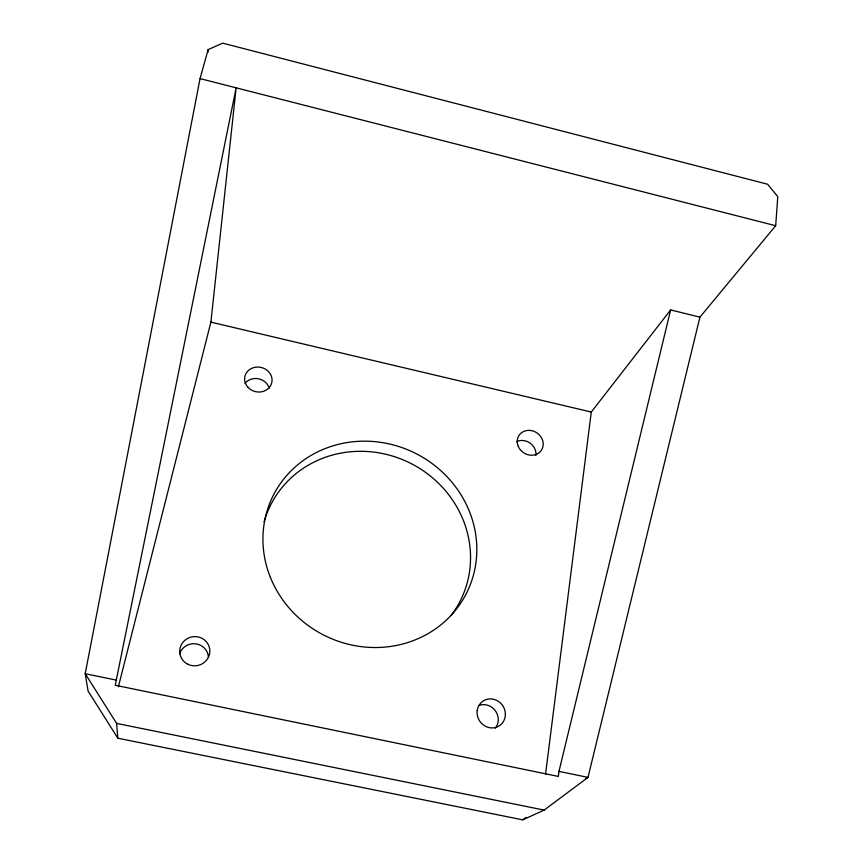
<?xml version="1.0" encoding="UTF-8"?>
<svg xmlns="http://www.w3.org/2000/svg" width="863" height="863" viewBox="0 0 863 863"><rect width="100%" height="100%" fill="white"/><g stroke="black" fill="none" stroke-linecap="round" stroke-linejoin="round"><path stroke-width="1.29" d="M775.686 225.728L777.79 196.624L767.628 184.24L222.686 43.15L208.145 49.601L200.043 78.598L85.21 673.701L88.091 691.08L117.821 738.221L522.719 819.85L544.154 810.098L588.005 777.38L699.925 317.142L775.686 225.728L200.043 78.598M207.94 52.298L208.145 49.601M118.382 686.775L210.896 322.136L236.138 87.821L115.254 685.254L558.35 776.43L558.965 771.393L670.637 309.925L699.925 317.142M545.535 774.338L591.274 412.039L670.637 309.925M522.719 819.85L525.945 817.455M585.664 778.512L588.005 777.38L558.965 771.393M116.548 680.163L85.21 673.701L116.624 723.41L544.154 810.098M210.896 322.136L591.274 412.039M116.624 723.41L117.821 738.221M264.121 521.899A106.235 100.173 27.2 0 1 410.335 463.172A106.235 100.173 27.2 0 1 451.004 615.61M245.06 383.334A13.56 12.233 12.6 0 1 258.404 378.76A13.56 12.233 12.6 0 1 269.137 388.016M516.452 441.673A13.193 11.78 34.2 0 1 530.13 443.14A13.193 11.78 34.2 0 1 535.869 455.567M479.321 705.33A14.498 13.625 57 0 1 495.535 711.026A14.498 13.625 57 0 1 495.308 728.275M179.623 653.755A14.79 14.337 -11.6 0 1 208.415 657.261M270.421 577.433A108.274 101.791 27.2 0 0 453.668 612.439A108.274 101.791 27.2 0 0 385.545 443.161A108.274 101.791 27.2 0 0 270.421 577.433M247.897 387.239A13.808 12.427 12.8 0 0 271.295 384.218A13.808 12.427 12.8 0 0 255.793 367.174A13.808 12.427 12.8 0 0 247.897 387.239M518.231 446.29A13.441 11.953 34.1 0 0 540.54 451.392A13.441 11.953 34.1 0 0 531.921 430.713A13.441 11.953 34.1 0 0 518.231 446.29M477.217 710.508A14.779 13.862 56.3 0 0 496.495 727.164A14.779 13.862 56.3 0 0 499.968 702.547A14.779 13.862 56.3 0 0 477.217 710.508M187.8 664.24A15.081 14.595 -10.1 0 0 209.828 650.443A15.081 14.595 -10.1 0 0 186.71 638.965A15.081 14.595 -10.1 0 0 187.8 664.24"/></g></svg>
